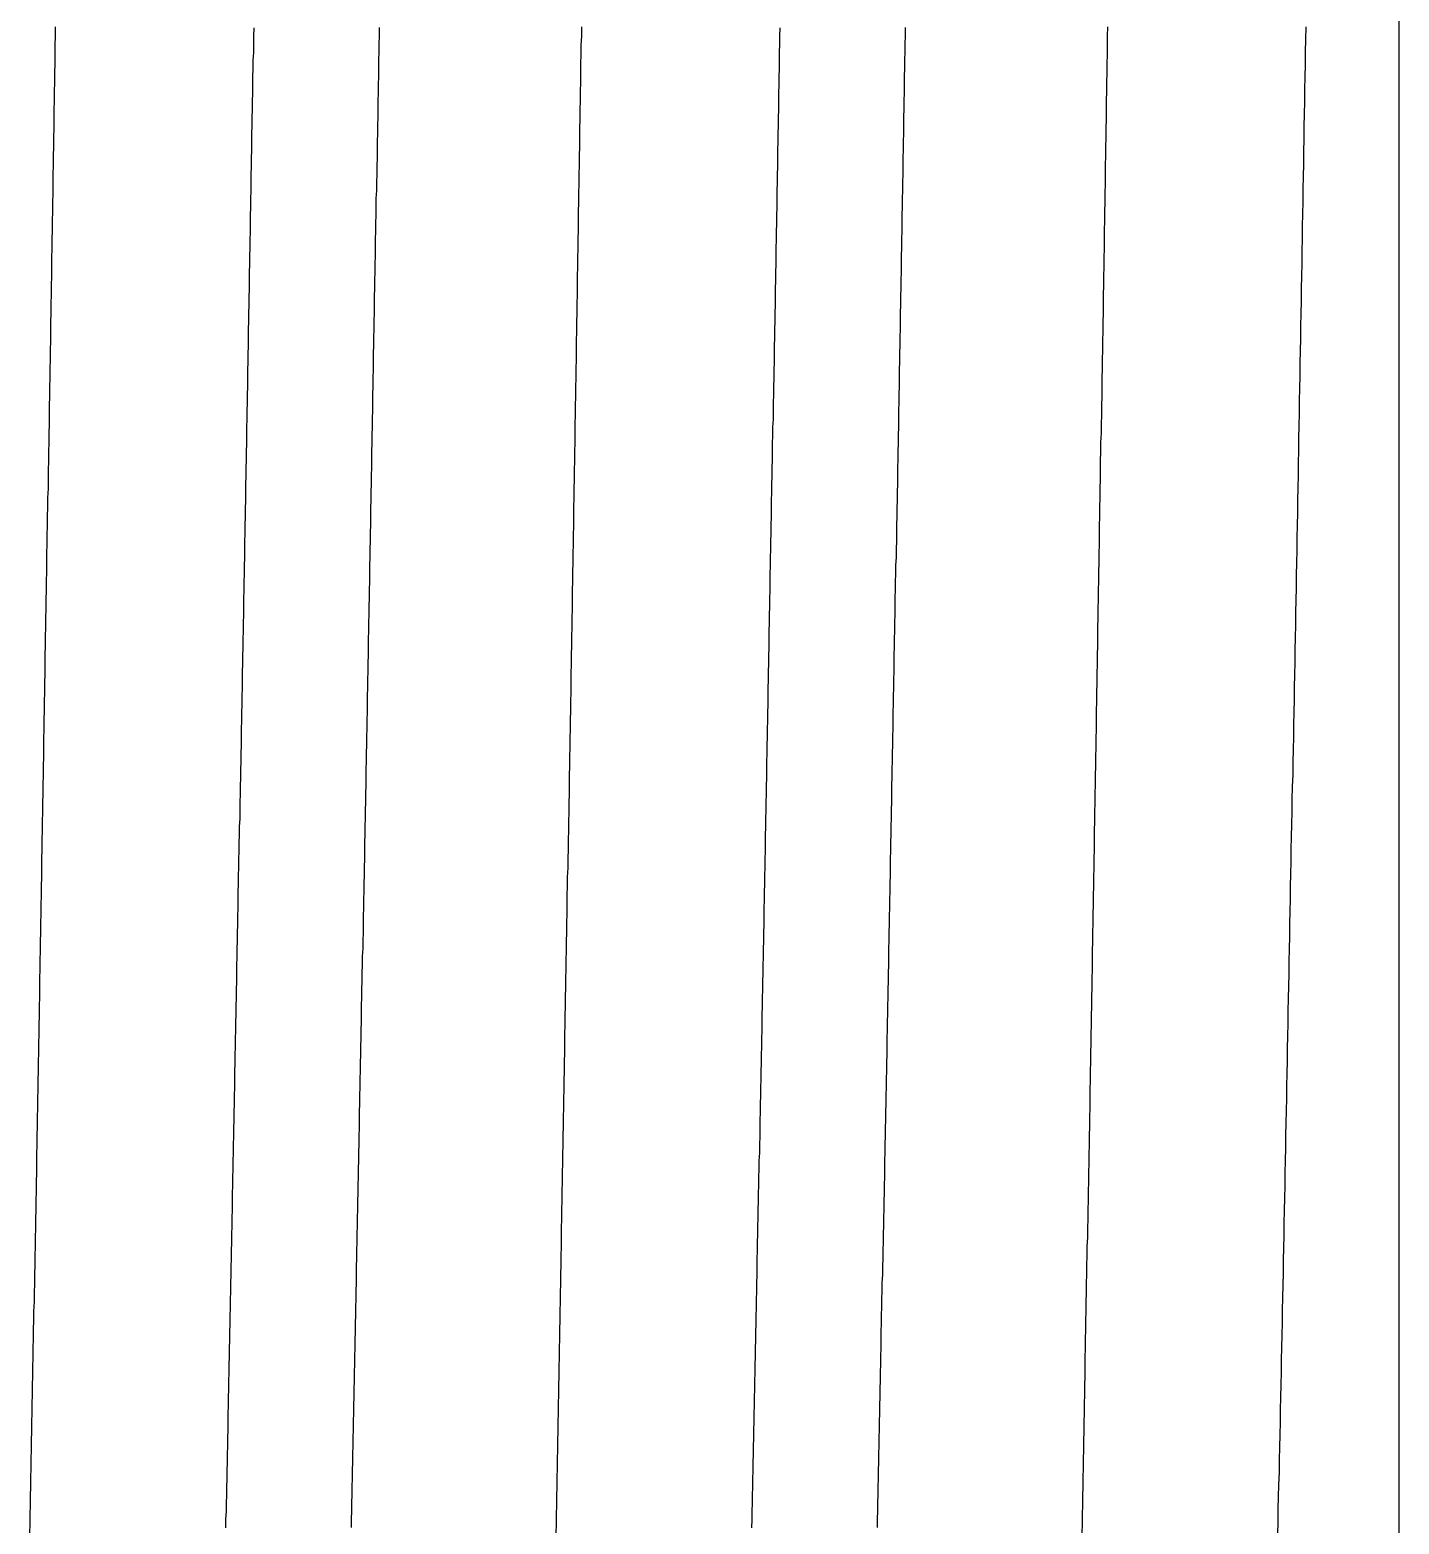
# Model space of a CAD drawing. Header units: millimetres. Extents: x 0 to 3800, y -67 to 2530.
# Drawn here: x 2302.864 to 2306.872, y 944.314 to 948.689 of the extents above; entities that cross this region are included whole.
import ezdxf

# ---------------------------------------------------------------- set-up
doc = ezdxf.new("R2010")
doc.units = ezdxf.units.MM
doc.layers.add('내부선 및 부속', color=4, linetype='Continuous')

msp = doc.modelspace()

# ---------------------------------------------------------------- linework, layer by layer
at = {"layer": '내부선 및 부속', "linetype": 'Continuous'}
msp.add_line((2306.8719, 935.792), (2306.8719, 972.4804), dxfattribs=at)
at = {"layer": '내부선 및 부속', "linetype": 'Continuous', "flags": 128}
for points in [[(2302.8644, 944.2875), (2302.8654, 944.3145), (2302.8654, 944.3425), (2302.8664, 944.3695), (2302.8664, 944.3965), (2302.8674, 944.4235), (2302.8674, 944.4505), (2302.8684, 944.4775), (2302.8684, 944.5045), (2302.8694, 944.5315), (2302.8694, 944.5585), (2302.8704, 944.5855), (2302.8704, 944.6125), (2302.8714, 944.6395), (2302.8714, 944.6665), (2302.8724, 944.6935), (2302.8724, 944.7205), (2302.8734, 944.7475), (2302.8734, 944.7745), (2302.8744, 944.8015), (2302.8744, 944.8295), (2302.8754, 944.8565), (2302.8754, 944.8835), (2302.8764, 944.9105), (2302.8764, 944.9375), (2302.8774, 944.9645), (2302.8774, 944.9915), (2302.8784, 945.0185), (2302.8784, 945.0455), (2302.8794, 945.0725), (2302.8794, 945.0995), (2302.8804, 945.1265), (2302.8804, 945.1535), (2302.8814, 945.1805), (2302.8814, 945.2075), (2302.8824, 945.2345), (2302.8824, 945.2615), (2302.8834, 945.2885), (2302.8834, 945.3155), (2302.8844, 945.3435), (2302.8844, 945.3705), (2302.8844, 945.3975), (2302.8854, 945.4245), (2302.8854, 945.4515), (2302.8864, 945.4785), (2302.8864, 945.5055), (2302.8874, 945.5325), (2302.8874, 945.5595), (2302.8884, 945.5865), (2302.8884, 945.6135), (2302.8894, 945.6405), (2302.8894, 945.6675), (2302.8904, 945.6945), (2302.8904, 945.7215), (2302.8914, 945.7485), (2302.8914, 945.7755), (2302.8924, 945.8025), (2302.8924, 945.8305), (2302.8924, 945.8305), (2302.8934, 945.8575), (2302.8934, 945.8845), (2302.8934, 945.9115), (2302.8944, 945.9385), (2302.8944, 945.9655), (2302.8954, 945.9925), (2302.8954, 946.0195), (2302.8964, 946.0465), (2302.8964, 946.0735), (2302.8974, 946.1005), (2302.8974, 946.1275), (2302.8984, 946.1545), (2302.8984, 946.1815), (2302.8994, 946.2085), (2302.8994, 946.2355), (2302.8994, 946.2625), (2302.9004, 946.2895), (2302.9004, 946.3175), (2302.9014, 946.3445), (2302.9014, 946.3715), (2302.9024, 946.3985), (2302.9024, 946.4255), (2302.9034, 946.4525), (2302.9034, 946.4795), (2302.9044, 946.5065), (2302.9044, 946.5335), (2302.9054, 946.5605), (2302.9054, 946.5875), (2302.9054, 946.6145), (2302.9064, 946.6415), (2302.9064, 946.6685), (2302.9074, 946.6955), (2302.9074, 946.7225), (2302.9084, 946.7495), (2302.9084, 946.7765), (2302.9094, 946.8045), (2302.9094, 946.8315), (2302.9094, 946.8585), (2302.9104, 946.8855), (2302.9104, 946.9125), (2302.9114, 946.9395), (2302.9114, 946.9665), (2302.9124, 946.9935), (2302.9124, 947.0205), (2302.9134, 947.0475), (2302.9134, 947.0745), (2302.9144, 947.1015), (2302.9144, 947.1285), (2302.9144, 947.1555), (2302.9154, 947.1825), (2302.9154, 947.2095), (2302.9164, 947.2365), (2302.9164, 947.2635), (2302.9174, 947.2915), (2302.9174, 947.3185), (2302.9184, 947.3455), (2302.9184, 947.3725), (2302.9184, 947.3995), (2302.9194, 947.4265), (2302.9194, 947.4535), (2302.9204, 947.4805), (2302.9204, 947.5075), (2302.9214, 947.5345), (2302.9214, 947.5615), (2302.9214, 947.5885), (2302.9224, 947.6155), (2302.9224, 947.6425), (2302.9234, 947.6695), (2302.9234, 947.6965), (2302.9244, 947.7235), (2302.9244, 947.7505), (2302.9254, 947.7785), (2302.9254, 947.8055), (2302.9254, 947.8325), (2302.9264, 947.8595), (2302.9264, 947.8865), (2302.9274, 947.9135), (2302.9274, 947.9405), (2302.9284, 947.9675), (2302.9284, 947.9945), (2302.9284, 948.0215), (2302.9294, 948.0485), (2302.9294, 948.0755), (2302.9304, 948.1025), (2302.9304, 948.1295), (2302.9314, 948.1565), (2302.9314, 948.1835), (2302.9324, 948.2105), (2302.9324, 948.2375), (2302.9324, 948.2655), (2302.9334, 948.2925), (2302.9334, 948.3195), (2302.9344, 948.3465), (2302.9344, 948.3735), (2302.9354, 948.4005), (2302.9354, 948.4275), (2302.9354, 948.4545), (2302.9364, 948.4815), (2302.9364, 948.5085), (2302.9374, 948.5355), (2302.9374, 948.5355), (2302.9374, 948.5625), (2302.9384, 948.5895), (2302.9384, 948.6165), (2302.9384, 948.6435), (2302.9394, 948.6705), (2302.9394, 948.6975)], [(2303.8864, 948.6955), (2303.8864, 948.6715), (2303.8854, 948.6475), (2303.8854, 948.6245), (2303.8844, 948.6005), (2303.8844, 948.5765), (2303.8844, 948.5525), (2303.8834, 948.5285), (2303.8834, 948.5045), (2303.8824, 948.4805), (2303.8824, 948.4575), (2303.8824, 948.4335), (2303.8814, 948.4095), (2303.8814, 948.3855), (2303.8804, 948.3615), (2303.8804, 948.3375), (2303.8804, 948.3135), (2303.8794, 948.2905), (2303.8794, 948.2665), (2303.8784, 948.2425), (2303.8784, 948.2185), (2303.8774, 948.1945), (2303.8774, 948.1705), (2303.8774, 948.1465), (2303.8764, 948.1225), (2303.8764, 948.0995), (2303.8754, 948.0755), (2303.8754, 948.0515), (2303.8754, 948.0275), (2303.8744, 948.0035), (2303.8744, 947.9795), (2303.8734, 947.9555), (2303.8734, 947.9325), (2303.8724, 947.9085), (2303.8724, 947.9085), (2303.8724, 947.8845), (2303.8724, 947.8605), (2303.8714, 947.8365), (2303.8714, 947.8125), (2303.8704, 947.7885), (2303.8704, 947.7655), (2303.8694, 947.7415), (2303.8694, 947.7175), (2303.8694, 947.6935), (2303.8684, 947.6695), (2303.8684, 947.6455), (2303.8674, 947.6215), (2303.8674, 947.5975), (2303.8674, 947.5745), (2303.8664, 947.5505), (2303.8664, 947.5265), (2303.8654, 947.5025), (2303.8654, 947.4785), (2303.8644, 947.4545), (2303.8644, 947.4305), (2303.8644, 947.4075), (2303.8634, 947.3835), (2303.8634, 947.3595), (2303.8624, 947.3355), (2303.8624, 947.3115), (2303.8614, 947.2875), (2303.8614, 947.2635), (2303.8614, 947.2405), (2303.8604, 947.2165), (2303.8604, 947.1925), (2303.8594, 947.1685), (2303.8594, 947.1445), (2303.8584, 947.1205), (2303.8584, 947.0965), (2303.8584, 947.0725), (2303.8574, 947.0495), (2303.8574, 947.0255), (2303.8564, 947.0015), (2303.8564, 946.9775), (2303.8554, 946.9535), (2303.8554, 946.9295), (2303.8544, 946.9055), (2303.8544, 946.8825), (2303.8544, 946.8585), (2303.8534, 946.8345), (2303.8534, 946.8105), (2303.8524, 946.7865), (2303.8524, 946.7625), (2303.8514, 946.7385), (2303.8514, 946.7145), (2303.8514, 946.6915), (2303.8504, 946.6675), (2303.8504, 946.6435), (2303.8494, 946.6195), (2303.8494, 946.5955), (2303.8484, 946.5715), (2303.8484, 946.5475), (2303.8474, 946.5245), (2303.8474, 946.5005), (2303.8474, 946.4765), (2303.8464, 946.4525), (2303.8464, 946.4285), (2303.8454, 946.4045), (2303.8454, 946.3805), (2303.8444, 946.3575), (2303.8444, 946.3335), (2303.8434, 946.3095), (2303.8434, 946.2855), (2303.8434, 946.2615), (2303.8424, 946.2375), (2303.8424, 946.2135), (2303.8414, 946.1895), (2303.8414, 946.1665), (2303.8404, 946.1425), (2303.8404, 946.1185), (2303.8394, 946.0945), (2303.8394, 946.0705), (2303.8394, 946.0465), (2303.8384, 946.0225), (2303.8384, 945.9995), (2303.8374, 945.9755), (2303.8374, 945.9515), (2303.8364, 945.9275), (2303.8364, 945.9035), (2303.8354, 945.8795), (2303.8354, 945.8555), (2303.8344, 945.8325), (2303.8344, 945.8085), (2303.8344, 945.7845), (2303.8334, 945.7605), (2303.8334, 945.7365), (2303.8324, 945.7125), (2303.8324, 945.6885), (2303.8314, 945.6645), (2303.8314, 945.6415), (2303.8304, 945.6175), (2303.8304, 945.5935), (2303.8294, 945.5695), (2303.8294, 945.5455), (2303.8284, 945.5215), (2303.8284, 945.5215), (2303.8284, 945.4975), (2303.8284, 945.4745), (2303.8274, 945.4505), (2303.8274, 945.4265), (2303.8264, 945.4025), (2303.8264, 945.3785), (2303.8254, 945.3545), (2303.8254, 945.3305), (2303.8244, 945.3075), (2303.8244, 945.2835), (2303.8234, 945.2595), (2303.8234, 945.2355), (2303.8224, 945.2115), (2303.8224, 945.1875), (2303.8214, 945.1635), (2303.8214, 945.1395), (2303.8204, 945.1165), (2303.8204, 945.0925), (2303.8194, 945.0685), (2303.8194, 945.0445), (2303.8194, 945.0205), (2303.8184, 944.9965), (2303.8184, 944.9725), (2303.8174, 944.9495), (2303.8174, 944.9255), (2303.8164, 944.9015), (2303.8164, 944.8775), (2303.8154, 944.8535), (2303.8154, 944.8295), (2303.8144, 944.8055), (2303.8144, 944.7825), (2303.8134, 944.7585), (2303.8134, 944.7345), (2303.8124, 944.7105), (2303.8124, 944.6865), (2303.8114, 944.6625), (2303.8114, 944.6385), (2303.8104, 944.6155), (2303.8104, 944.5915), (2303.8094, 944.5675), (2303.8094, 944.5435), (2303.8084, 944.5195), (2303.8084, 944.4955), (2303.8074, 944.4715), (2303.8074, 944.4475), (2303.8064, 944.4245), (2303.8064, 944.4005), (2303.8054, 944.3765), (2303.8054, 944.3525), (2303.8044, 944.3285), (2303.8044, 944.3045)], [(2304.4044, 944.2875), (2304.4054, 944.3145), (2304.4054, 944.3425), (2304.4064, 944.3695), (2304.4064, 944.3965), (2304.4074, 944.4235), (2304.4074, 944.4505), (2304.4084, 944.4775), (2304.4084, 944.5045), (2304.4094, 944.5315), (2304.4094, 944.5585), (2304.4104, 944.5855), (2304.4104, 944.6125), (2304.4114, 944.6395), (2304.4114, 944.6665), (2304.4124, 944.6935), (2304.4124, 944.7205), (2304.4134, 944.7475), (2304.4134, 944.7745), (2304.4144, 944.8015), (2304.4144, 944.8295), (2304.4154, 944.8565), (2304.4154, 944.8835), (2304.4164, 944.9105), (2304.4164, 944.9375), (2304.4174, 944.9645), (2304.4174, 944.9915), (2304.4184, 945.0185), (2304.4184, 945.0455), (2304.4194, 945.0725), (2304.4194, 945.0995), (2304.4204, 945.1265), (2304.4204, 945.1535), (2304.4204, 945.1805), (2304.4214, 945.2075), (2304.4214, 945.2345), (2304.4224, 945.2615), (2304.4224, 945.2885), (2304.4234, 945.3165), (2304.4234, 945.3435), (2304.4244, 945.3705), (2304.4244, 945.3975), (2304.4254, 945.4245), (2304.4254, 945.4515), (2304.4264, 945.4785), (2304.4264, 945.5055), (2304.4274, 945.5325), (2304.4274, 945.5595), (2304.4284, 945.5865), (2304.4284, 945.6135), (2304.4294, 945.6405), (2304.4294, 945.6675), (2304.4304, 945.6945), (2304.4304, 945.7215), (2304.4304, 945.7485), (2304.4314, 945.7755), (2304.4314, 945.8025), (2304.4324, 945.8305), (2304.4324, 945.8305), (2304.4324, 945.8575), (2304.4334, 945.8845), (2304.4334, 945.9115), (2304.4344, 945.9385), (2304.4344, 945.9655), (2304.4354, 945.9925), (2304.4354, 946.0195), (2304.4364, 946.0465), (2304.4364, 946.0735), (2304.4374, 946.1005), (2304.4374, 946.1275), (2304.4374, 946.1545), (2304.4384, 946.1815), (2304.4384, 946.2085), (2304.4394, 946.2355), (2304.4394, 946.2625), (2304.4404, 946.2895), (2304.4404, 946.3175), (2304.4414, 946.3445), (2304.4414, 946.3715), (2304.4424, 946.3985), (2304.4424, 946.4255), (2304.4434, 946.4525), (2304.4434, 946.4795), (2304.4434, 946.5065), (2304.4444, 946.5335), (2304.4444, 946.5605), (2304.4454, 946.5875), (2304.4454, 946.6145), (2304.4464, 946.6415), (2304.4464, 946.6685), (2304.4474, 946.6955), (2304.4474, 946.7225), (2304.4484, 946.7495), (2304.4484, 946.7765), (2304.4484, 946.8045), (2304.4494, 946.8315), (2304.4494, 946.8585), (2304.4504, 946.8855), (2304.4504, 946.9125), (2304.4514, 946.9395), (2304.4514, 946.9665), (2304.4524, 946.9935), (2304.4524, 947.0205), (2304.4524, 947.0475), (2304.4534, 947.0745), (2304.4534, 947.1015), (2304.4544, 947.1285), (2304.4544, 947.1555), (2304.4554, 947.1825), (2304.4554, 947.2095), (2304.4564, 947.2365), (2304.4564, 947.2635), (2304.4564, 947.2915), (2304.4574, 947.3185), (2304.4574, 947.3455), (2304.4584, 947.3725), (2304.4584, 947.3995), (2304.4594, 947.4265), (2304.4594, 947.4535), (2304.4604, 947.4805), (2304.4604, 947.5075), (2304.4604, 947.5345), (2304.4614, 947.5615), (2304.4614, 947.5885), (2304.4624, 947.6155), (2304.4624, 947.6425), (2304.4634, 947.6695), (2304.4634, 947.6965), (2304.4644, 947.7235), (2304.4644, 947.7505), (2304.4644, 947.7785), (2304.4654, 947.8055), (2304.4654, 947.8325), (2304.4664, 947.8595), (2304.4664, 947.8865), (2304.4674, 947.9135), (2304.4674, 947.9405), (2304.4674, 947.9675), (2304.4684, 947.9945), (2304.4684, 948.0215), (2304.4694, 948.0485), (2304.4694, 948.0755), (2304.4704, 948.1025), (2304.4704, 948.1295), (2304.4704, 948.1565), (2304.4714, 948.1835), (2304.4714, 948.2105), (2304.4724, 948.2375), (2304.4724, 948.2655), (2304.4734, 948.2925), (2304.4734, 948.3195), (2304.4744, 948.3465), (2304.4744, 948.3735), (2304.4744, 948.4005), (2304.4754, 948.4275), (2304.4754, 948.4545), (2304.4764, 948.4815), (2304.4764, 948.5085), (2304.4774, 948.5355), (2304.4774, 948.5355), (2304.4774, 948.5625), (2304.4774, 948.5895), (2304.4784, 948.6165), (2304.4784, 948.6435), (2304.4794, 948.6705), (2304.4794, 948.6975)], [(2305.4264, 948.6955), (2305.4264, 948.6715), (2305.4254, 948.6475), (2305.4254, 948.6245), (2305.4244, 948.6005), (2305.4244, 948.5765), (2305.4234, 948.5525), (2305.4234, 948.5285), (2305.4234, 948.5045), (2305.4224, 948.4805), (2305.4224, 948.4575), (2305.4214, 948.4335), (2305.4214, 948.4095), (2305.4214, 948.3855), (2305.4204, 948.3615), (2305.4204, 948.3375), (2305.4194, 948.3135), (2305.4194, 948.2905), (2305.4194, 948.2665), (2305.4184, 948.2425), (2305.4184, 948.2185), (2305.4174, 948.1945), (2305.4174, 948.1705), (2305.4164, 948.1465), (2305.4164, 948.1225), (2305.4164, 948.0995), (2305.4154, 948.0755), (2305.4154, 948.0515), (2305.4144, 948.0275), (2305.4144, 948.0035), (2305.4144, 947.9795), (2305.4134, 947.9555), (2305.4134, 947.9325), (2305.4124, 947.9085), (2305.4124, 947.9085), (2305.4124, 947.8845), (2305.4114, 947.8605), (2305.4114, 947.8365), (2305.4114, 947.8125), (2305.4104, 947.7885), (2305.4104, 947.7655), (2305.4094, 947.7415), (2305.4094, 947.7175), (2305.4084, 947.6935), (2305.4084, 947.6695), (2305.4084, 947.6455), (2305.4074, 947.6215), (2305.4074, 947.5975), (2305.4064, 947.5745), (2305.4064, 947.5505), (2305.4064, 947.5265), (2305.4054, 947.5025), (2305.4054, 947.4785), (2305.4044, 947.4545), (2305.4044, 947.4305), (2305.4034, 947.4075), (2305.4034, 947.3835), (2305.4034, 947.3595), (2305.4024, 947.3355), (2305.4024, 947.3115), (2305.4014, 947.2875), (2305.4014, 947.2635), (2305.4004, 947.2395), (2305.4004, 947.2165), (2305.4004, 947.1925), (2305.3994, 947.1685), (2305.3994, 947.1445), (2305.3984, 947.1205), (2305.3984, 947.0965), (2305.3974, 947.0725), (2305.3974, 947.0495), (2305.3964, 947.0255), (2305.3964, 947.0015), (2305.3964, 946.9775), (2305.3954, 946.9535), (2305.3954, 946.9295), (2305.3944, 946.9055), (2305.3944, 946.8825), (2305.3934, 946.8585), (2305.3934, 946.8345), (2305.3934, 946.8105), (2305.3924, 946.7865), (2305.3924, 946.7625), (2305.3914, 946.7385), (2305.3914, 946.7145), (2305.3904, 946.6915), (2305.3904, 946.6675), (2305.3904, 946.6435), (2305.3894, 946.6195), (2305.3894, 946.5955), (2305.3884, 946.5715), (2305.3884, 946.5475), (2305.3874, 946.5245), (2305.3874, 946.5005), (2305.3864, 946.4765), (2305.3864, 946.4525), (2305.3864, 946.4285), (2305.3854, 946.4045), (2305.3854, 946.3805), (2305.3844, 946.3575), (2305.3844, 946.3335), (2305.3834, 946.3095), (2305.3834, 946.2855), (2305.3824, 946.2615), (2305.3824, 946.2375), (2305.3824, 946.2135), (2305.3814, 946.1895), (2305.3814, 946.1665), (2305.3804, 946.1425), (2305.3804, 946.1185), (2305.3794, 946.0945), (2305.3794, 946.0705), (2305.3784, 946.0465), (2305.3784, 946.0225), (2305.3774, 945.9995), (2305.3774, 945.9755), (2305.3774, 945.9515), (2305.3764, 945.9275), (2305.3764, 945.9035), (2305.3754, 945.8795), (2305.3754, 945.8555), (2305.3744, 945.8325), (2305.3744, 945.8085), (2305.3734, 945.7845), (2305.3734, 945.7605), (2305.3724, 945.7365), (2305.3724, 945.7125), (2305.3724, 945.6885), (2305.3714, 945.6645), (2305.3714, 945.6415), (2305.3704, 945.6175), (2305.3704, 945.5935), (2305.3694, 945.5695), (2305.3694, 945.5455), (2305.3684, 945.5215), (2305.3684, 945.5215), (2305.3684, 945.4975), (2305.3674, 945.4745), (2305.3674, 945.4505), (2305.3664, 945.4265), (2305.3664, 945.4025), (2305.3654, 945.3785), (2305.3654, 945.3545), (2305.3654, 945.3305), (2305.3644, 945.3075), (2305.3644, 945.2835), (2305.3634, 945.2595), (2305.3634, 945.2355), (2305.3624, 945.2115), (2305.3624, 945.1875), (2305.3614, 945.1635), (2305.3614, 945.1395), (2305.3604, 945.1165), (2305.3604, 945.0925), (2305.3594, 945.0685), (2305.3594, 945.0445), (2305.3584, 945.0205), (2305.3584, 944.9965), (2305.3574, 944.9725), (2305.3574, 944.9495), (2305.3564, 944.9255), (2305.3564, 944.9015), (2305.3554, 944.8775), (2305.3554, 944.8535), (2305.3554, 944.8295), (2305.3544, 944.8055), (2305.3544, 944.7825), (2305.3534, 944.7585), (2305.3534, 944.7345), (2305.3524, 944.7105), (2305.3524, 944.6865), (2305.3514, 944.6625), (2305.3514, 944.6385), (2305.3504, 944.6145), (2305.3504, 944.5915), (2305.3494, 944.5675), (2305.3494, 944.5435), (2305.3484, 944.5195), (2305.3484, 944.4955), (2305.3474, 944.4715), (2305.3474, 944.4475), (2305.3464, 944.4245), (2305.3464, 944.4005), (2305.3454, 944.3765), (2305.3454, 944.3525), (2305.3444, 944.3285), (2305.3444, 944.3045)], [(2305.9444, 944.2875), (2305.9454, 944.3145), (2305.9454, 944.3425), (2305.9464, 944.3695), (2305.9464, 944.3965), (2305.9474, 944.4235), (2305.9474, 944.4505), (2305.9484, 944.4775), (2305.9484, 944.5045), (2305.9494, 944.5315), (2305.9494, 944.5585), (2305.9504, 944.5855), (2305.9504, 944.6125), (2305.9514, 944.6395), (2305.9514, 944.6665), (2305.9524, 944.6935), (2305.9524, 944.7205), (2305.9534, 944.7475), (2305.9534, 944.7745), (2305.9534, 944.8015), (2305.9544, 944.8295), (2305.9544, 944.8565), (2305.9554, 944.8835), (2305.9554, 944.9105), (2305.9564, 944.9375), (2305.9564, 944.9645), (2305.9574, 944.9915), (2305.9574, 945.0185), (2305.9584, 945.0455), (2305.9584, 945.0725), (2305.9594, 945.0995), (2305.9594, 945.1265), (2305.9604, 945.1535), (2305.9604, 945.1805), (2305.9614, 945.2075), (2305.9614, 945.2345), (2305.9624, 945.2615), (2305.9624, 945.2885), (2305.9634, 945.3165), (2305.9634, 945.3435), (2305.9644, 945.3705), (2305.9644, 945.3975), (2305.9654, 945.4245), (2305.9654, 945.4515), (2305.9664, 945.4785), (2305.9664, 945.5055), (2305.9674, 945.5325), (2305.9674, 945.5595), (2305.9674, 945.5865), (2305.9684, 945.6135), (2305.9684, 945.6405), (2305.9694, 945.6675), (2305.9694, 945.6945), (2305.9704, 945.7215), (2305.9704, 945.7485), (2305.9714, 945.7755), (2305.9714, 945.8025), (2305.9724, 945.8305), (2305.9724, 945.8305), (2305.9724, 945.8575), (2305.9734, 945.8845), (2305.9734, 945.9115), (2305.9744, 945.9385), (2305.9744, 945.9655), (2305.9744, 945.9925), (2305.9754, 946.0195), (2305.9754, 946.0465), (2305.9764, 946.0735), (2305.9764, 946.1005), (2305.9774, 946.1275), (2305.9774, 946.1545), (2305.9784, 946.1815), (2305.9784, 946.2085), (2305.9794, 946.2355), (2305.9794, 946.2625), (2305.9804, 946.2895), (2305.9804, 946.3175), (2305.9804, 946.3445), (2305.9814, 946.3715), (2305.9814, 946.3985), (2305.9824, 946.4255), (2305.9824, 946.4525), (2305.9834, 946.4795), (2305.9834, 946.5065), (2305.9844, 946.5335), (2305.9844, 946.5605), (2305.9854, 946.5875), (2305.9854, 946.6145), (2305.9864, 946.6415), (2305.9864, 946.6685), (2305.9864, 946.6955), (2305.9874, 946.7225), (2305.9874, 946.7495), (2305.9884, 946.7765), (2305.9884, 946.8045), (2305.9894, 946.8315), (2305.9894, 946.8585), (2305.9904, 946.8855), (2305.9904, 946.9125), (2305.9904, 946.9395), (2305.9914, 946.9665), (2305.9914, 946.9935), (2305.9924, 947.0205), (2305.9924, 947.0475), (2305.9934, 947.0745), (2305.9934, 947.1015), (2305.9944, 947.1285), (2305.9944, 947.1555), (2305.9954, 947.1825), (2305.9954, 947.2095), (2305.9954, 947.2365), (2305.9964, 947.2635), (2305.9964, 947.2915), (2305.9974, 947.3185), (2305.9974, 947.3455), (2305.9984, 947.3725), (2305.9984, 947.3995), (2305.9984, 947.4265), (2305.9994, 947.4535), (2305.9994, 947.4805), (2306.0004, 947.5075), (2306.0004, 947.5345), (2306.0014, 947.5615), (2306.0014, 947.5885), (2306.0024, 947.6155), (2306.0024, 947.6425), (2306.0024, 947.6695), (2306.0034, 947.6965), (2306.0034, 947.7235), (2306.0044, 947.7505), (2306.0044, 947.7785), (2306.0054, 947.8055), (2306.0054, 947.8325), (2306.0064, 947.8595), (2306.0064, 947.8865), (2306.0064, 947.9135), (2306.0074, 947.9405), (2306.0074, 947.9675), (2306.0084, 947.9945), (2306.0084, 948.0215), (2306.0094, 948.0485), (2306.0094, 948.0755), (2306.0094, 948.1025), (2306.0104, 948.1295), (2306.0104, 948.1565), (2306.0114, 948.1835), (2306.0114, 948.2105), (2306.0124, 948.2375), (2306.0124, 948.2655), (2306.0124, 948.2925), (2306.0134, 948.3195), (2306.0134, 948.3465), (2306.0144, 948.3735), (2306.0144, 948.4005), (2306.0154, 948.4275), (2306.0154, 948.4545), (2306.0154, 948.4815), (2306.0164, 948.5085), (2306.0164, 948.5355), (2306.0164, 948.5355), (2306.0174, 948.5625), (2306.0174, 948.5895), (2306.0184, 948.6165), (2306.0184, 948.6435), (2306.0184, 948.6705), (2306.0194, 948.6975)], [(2306.5994, 948.6975), (2306.5984, 948.6605), (2306.5974, 948.6245), (2306.5974, 948.5875), (2306.5964, 948.5515), (2306.5954, 948.5145), (2306.5954, 948.4785), (2306.5944, 948.4415), (2306.5934, 948.4055), (2306.5934, 948.3685), (2306.5924, 948.3325), (2306.5924, 948.2955), (2306.5914, 948.2595), (2306.5904, 948.2225), (2306.5904, 948.1865), (2306.5894, 948.1495), (2306.5884, 948.1135), (2306.5884, 948.0775), (2306.5874, 948.0405), (2306.5874, 948.0045), (2306.5864, 947.9675), (2306.5854, 947.9315), (2306.5854, 947.8945), (2306.5844, 947.8585), (2306.5834, 947.8215), (2306.5834, 947.7855), (2306.5824, 947.7485), (2306.5814, 947.7125), (2306.5814, 947.6755), (2306.5804, 947.6395), (2306.5794, 947.6025), (2306.5794, 947.5665), (2306.5784, 947.5295), (2306.5774, 947.4935), (2306.5774, 947.4575), (2306.5764, 947.4205), (2306.5764, 947.3845), (2306.5754, 947.3475), (2306.5744, 947.3115), (2306.5744, 947.2745), (2306.5734, 947.2385), (2306.5724, 947.2015), (2306.5724, 947.1655), (2306.5714, 947.1285), (2306.5704, 947.0925), (2306.5704, 947.0555), (2306.5694, 947.0195), (2306.5684, 946.9825), (2306.5684, 946.9465), (2306.5674, 946.9095), (2306.5664, 946.8735), (2306.5664, 946.8375), (2306.5654, 946.8005), (2306.5644, 946.7645), (2306.5644, 946.7275), (2306.5634, 946.6915), (2306.5624, 946.6545), (2306.5624, 946.6185), (2306.5614, 946.5815), (2306.5604, 946.5455), (2306.5604, 946.5085), (2306.5594, 946.4725), (2306.5584, 946.4355), (2306.5584, 946.3995), (2306.5574, 946.3625), (2306.5564, 946.3265), (2306.5554, 946.2895), (2306.5554, 946.2895), (2306.5554, 946.2535), (2306.5544, 946.2165), (2306.5534, 946.1805), (2306.5534, 946.1445), (2306.5524, 946.1075), (2306.5514, 946.0715), (2306.5514, 946.0345), (2306.5504, 945.9985), (2306.5494, 945.9615), (2306.5494, 945.9255), (2306.5484, 945.8885), (2306.5474, 945.8525), (2306.5464, 945.8155), (2306.5464, 945.7795), (2306.5454, 945.7425), (2306.5444, 945.7065), (2306.5444, 945.6695), (2306.5434, 945.6335), (2306.5424, 945.5965), (2306.5424, 945.5605), (2306.5414, 945.5245), (2306.5404, 945.4875), (2306.5394, 945.4515), (2306.5394, 945.4145), (2306.5384, 945.3785), (2306.5374, 945.3415), (2306.5374, 945.3055), (2306.5364, 945.2685), (2306.5354, 945.2325), (2306.5344, 945.1955), (2306.5344, 945.1595), (2306.5334, 945.1225), (2306.5324, 945.0865), (2306.5324, 945.0495), (2306.5314, 945.0135), (2306.5304, 944.9775), (2306.5294, 944.9405), (2306.5294, 944.9045), (2306.5284, 944.8675), (2306.5274, 944.8315), (2306.5264, 944.7945), (2306.5264, 944.7585), (2306.5254, 944.7215), (2306.5244, 944.6855), (2306.5234, 944.6485), (2306.5234, 944.6125), (2306.5224, 944.5755), (2306.5214, 944.5395), (2306.5204, 944.5025), (2306.5204, 944.4665), (2306.5194, 944.4295), (2306.5184, 944.3935), (2306.5174, 944.3575), (2306.5174, 944.3205), (2306.5164, 944.2845)], [(2303.5194, 948.6945), (2303.5184, 948.6705), (2303.5184, 948.6465), (2303.5184, 948.6225), (2303.5174, 948.5985), (2303.5174, 948.5755), (2303.5164, 948.5515), (2303.5164, 948.5275), (2303.5164, 948.5035), (2303.5154, 948.4795), (2303.5154, 948.4555), (2303.5144, 948.4315), (2303.5144, 948.4085), (2303.5134, 948.3845), (2303.5134, 948.3605), (2303.5134, 948.3365), (2303.5124, 948.3125), (2303.5124, 948.2885), (2303.5114, 948.2645), (2303.5114, 948.2415), (2303.5114, 948.2175), (2303.5104, 948.1935), (2303.5104, 948.1695), (2303.5094, 948.1455), (2303.5094, 948.1215), (2303.5094, 948.0975), (2303.5084, 948.0735), (2303.5084, 948.0505), (2303.5074, 948.0265), (2303.5074, 948.0025), (2303.5064, 947.9785), (2303.5064, 947.9545), (2303.5064, 947.9305), (2303.5064, 947.9305), (2303.5054, 947.9065), (2303.5054, 947.8835), (2303.5044, 947.8595), (2303.5044, 947.8355), (2303.5034, 947.8115), (2303.5034, 947.7875), (2303.5034, 947.7635), (2303.5024, 947.7395), (2303.5024, 947.7165), (2303.5014, 947.6925), (2303.5014, 947.6685), (2303.5014, 947.6445), (2303.5004, 947.6205), (2303.5004, 947.5965), (2303.4994, 947.5725), (2303.4994, 947.5485), (2303.4984, 947.5255), (2303.4984, 947.5015), (2303.4984, 947.4775), (2303.4974, 947.4535), (2303.4974, 947.4295), (2303.4964, 947.4055), (2303.4964, 947.3815), (2303.4954, 947.3585), (2303.4954, 947.3345), (2303.4954, 947.3105), (2303.4944, 947.2865), (2303.4944, 947.2625), (2303.4934, 947.2385), (2303.4934, 947.2145), (2303.4924, 947.1905), (2303.4924, 947.1675), (2303.4924, 947.1435), (2303.4914, 947.1195), (2303.4914, 947.0955), (2303.4904, 947.0715), (2303.4904, 947.0475), (2303.4894, 947.0235), (2303.4894, 947.0005), (2303.4894, 946.9765), (2303.4884, 946.9525), (2303.4884, 946.9285), (2303.4874, 946.9045), (2303.4874, 946.8805), (2303.4864, 946.8565), (2303.4864, 946.8335), (2303.4854, 946.8095), (2303.4854, 946.7855), (2303.4854, 946.7615), (2303.4844, 946.7375), (2303.4844, 946.7135), (2303.4834, 946.6895), (2303.4834, 946.6655), (2303.4824, 946.6425), (2303.4824, 946.6185), (2303.4824, 946.5945), (2303.4814, 946.5705), (2303.4814, 946.5465), (2303.4804, 946.5225), (2303.4804, 946.4985), (2303.4794, 946.4755), (2303.4794, 946.4515), (2303.4784, 946.4275), (2303.4784, 946.4035), (2303.4784, 946.3795), (2303.4774, 946.3555), (2303.4774, 946.3315), (2303.4764, 946.3085), (2303.4764, 946.2845), (2303.4754, 946.2605), (2303.4754, 946.2365), (2303.4744, 946.2125), (2303.4744, 946.1885), (2303.4734, 946.1645), (2303.4734, 946.1405), (2303.4734, 946.1175), (2303.4724, 946.0935), (2303.4724, 946.0695), (2303.4714, 946.0455), (2303.4714, 946.0215), (2303.4704, 945.9975), (2303.4704, 945.9735), (2303.4694, 945.9505), (2303.4694, 945.9265), (2303.4694, 945.9025), (2303.4684, 945.8785), (2303.4684, 945.8545), (2303.4674, 945.8305), (2303.4674, 945.8065), (2303.4664, 945.7835), (2303.4664, 945.7595), (2303.4654, 945.7355), (2303.4654, 945.7115), (2303.4644, 945.6875), (2303.4644, 945.6635), (2303.4634, 945.6395), (2303.4634, 945.6155), (2303.4634, 945.5925), (2303.4624, 945.5685), (2303.4624, 945.5445), (2303.4624, 945.5445), (2303.4614, 945.5205), (2303.4614, 945.4965), (2303.4604, 945.4725), (2303.4604, 945.4485), (2303.4594, 945.4255), (2303.4594, 945.4015), (2303.4584, 945.3775), (2303.4584, 945.3535), (2303.4574, 945.3295), (2303.4574, 945.3055), (2303.4564, 945.2815), (2303.4564, 945.2585), (2303.4564, 945.2345), (2303.4554, 945.2105), (2303.4554, 945.1865), (2303.4544, 945.1625), (2303.4544, 945.1385), (2303.4534, 945.1145), (2303.4534, 945.0905), (2303.4524, 945.0675), (2303.4524, 945.0435), (2303.4514, 945.0195), (2303.4514, 944.9955), (2303.4504, 944.9715), (2303.4504, 944.9475), (2303.4494, 944.9235), (2303.4494, 944.9005), (2303.4484, 944.8765), (2303.4484, 944.8525), (2303.4474, 944.8285), (2303.4474, 944.8045), (2303.4464, 944.7805), (2303.4464, 944.7565), (2303.4454, 944.7335), (2303.4454, 944.7095), (2303.4444, 944.6855), (2303.4444, 944.6615), (2303.4434, 944.6375), (2303.4434, 944.6135), (2303.4434, 944.5895), (2303.4424, 944.5665), (2303.4424, 944.5425), (2303.4414, 944.5185), (2303.4414, 944.4945), (2303.4404, 944.4705), (2303.4404, 944.4465), (2303.4394, 944.4225), (2303.4394, 944.3985), (2303.4384, 944.3755), (2303.4384, 944.3515), (2303.4374, 944.3275), (2303.4374, 944.3035)], [(2305.0594, 948.6945), (2305.0584, 948.6705), (2305.0584, 948.6465), (2305.0574, 948.6225), (2305.0574, 948.5985), (2305.0574, 948.5755), (2305.0564, 948.5515), (2305.0564, 948.5275), (2305.0554, 948.5035), (2305.0554, 948.4795), (2305.0554, 948.4555), (2305.0544, 948.4315), (2305.0544, 948.4085), (2305.0534, 948.3845), (2305.0534, 948.3605), (2305.0524, 948.3365), (2305.0524, 948.3125), (2305.0524, 948.2885), (2305.0514, 948.2645), (2305.0514, 948.2415), (2305.0504, 948.2175), (2305.0504, 948.1935), (2305.0504, 948.1695), (2305.0494, 948.1455), (2305.0494, 948.1215), (2305.0484, 948.0975), (2305.0484, 948.0735), (2305.0474, 948.0505), (2305.0474, 948.0265), (2305.0474, 948.0025), (2305.0464, 947.9785), (2305.0464, 947.9545), (2305.0454, 947.9305), (2305.0454, 947.9305), (2305.0454, 947.9065), (2305.0454, 947.8835), (2305.0444, 947.8595), (2305.0444, 947.8355), (2305.0434, 947.8115), (2305.0434, 947.7875), (2305.0424, 947.7635), (2305.0424, 947.7395), (2305.0424, 947.7165), (2305.0414, 947.6925), (2305.0414, 947.6685), (2305.0404, 947.6445), (2305.0404, 947.6205), (2305.0394, 947.5965), (2305.0394, 947.5725), (2305.0394, 947.5485), (2305.0384, 947.5255), (2305.0384, 947.5015), (2305.0374, 947.4775), (2305.0374, 947.4535), (2305.0374, 947.4295), (2305.0364, 947.4055), (2305.0364, 947.3815), (2305.0354, 947.3585), (2305.0354, 947.3345), (2305.0344, 947.3105), (2305.0344, 947.2865), (2305.0344, 947.2625), (2305.0334, 947.2385), (2305.0334, 947.2145), (2305.0324, 947.1905), (2305.0324, 947.1675), (2305.0314, 947.1435), (2305.0314, 947.1195), (2305.0304, 947.0955), (2305.0304, 947.0715), (2305.0304, 947.0475), (2305.0294, 947.0235), (2305.0294, 947.0005), (2305.0284, 946.9765), (2305.0284, 946.9525), (2305.0274, 946.9285), (2305.0274, 946.9045), (2305.0274, 946.8805), (2305.0264, 946.8565), (2305.0264, 946.8335), (2305.0254, 946.8095), (2305.0254, 946.7855), (2305.0244, 946.7615), (2305.0244, 946.7375), (2305.0244, 946.7135), (2305.0234, 946.6895), (2305.0234, 946.6655), (2305.0224, 946.6425), (2305.0224, 946.6185), (2305.0214, 946.5945), (2305.0214, 946.5705), (2305.0204, 946.5465), (2305.0204, 946.5225), (2305.0204, 946.4985), (2305.0194, 946.4755), (2305.0194, 946.4515), (2305.0184, 946.4275), (2305.0184, 946.4035), (2305.0174, 946.3795), (2305.0174, 946.3555), (2305.0164, 946.3315), (2305.0164, 946.3085), (2305.0164, 946.2845), (2305.0154, 946.2605), (2305.0154, 946.2365), (2305.0144, 946.2125), (2305.0144, 946.1885), (2305.0134, 946.1645), (2305.0134, 946.1405), (2305.0124, 946.1175), (2305.0124, 946.0935), (2305.0124, 946.0695), (2305.0114, 946.0455), (2305.0114, 946.0215), (2305.0104, 945.9975), (2305.0104, 945.9735), (2305.0094, 945.9505), (2305.0094, 945.9265), (2305.0084, 945.9025), (2305.0084, 945.8785), (2305.0074, 945.8545), (2305.0074, 945.8305), (2305.0064, 945.8065), (2305.0064, 945.7835), (2305.0064, 945.7595), (2305.0054, 945.7355), (2305.0054, 945.7115), (2305.0044, 945.6875), (2305.0044, 945.6635), (2305.0034, 945.6395), (2305.0034, 945.6155), (2305.0024, 945.5925), (2305.0024, 945.5685), (2305.0014, 945.5445), (2305.0014, 945.5445), (2305.0014, 945.5205), (2305.0004, 945.4965), (2305.0004, 945.4725), (2305.0004, 945.4485), (2304.9994, 945.4255), (2304.9994, 945.4015), (2304.9984, 945.3775), (2304.9984, 945.3535), (2304.9974, 945.3295), (2304.9974, 945.3055), (2304.9964, 945.2815), (2304.9964, 945.2585), (2304.9954, 945.2345), (2304.9954, 945.2105), (2304.9944, 945.1865), (2304.9944, 945.1625), (2304.9934, 945.1385), (2304.9934, 945.1145), (2304.9924, 945.0905), (2304.9924, 945.0675), (2304.9924, 945.0435), (2304.9914, 945.0195), (2304.9914, 944.9955), (2304.9904, 944.9715), (2304.9904, 944.9475), (2304.9894, 944.9235), (2304.9894, 944.9005), (2304.9884, 944.8765), (2304.9884, 944.8525), (2304.9874, 944.8285), (2304.9874, 944.8045), (2304.9864, 944.7805), (2304.9864, 944.7565), (2304.9854, 944.7335), (2304.9854, 944.7095), (2304.9844, 944.6855), (2304.9844, 944.6615), (2304.9834, 944.6375), (2304.9834, 944.6135), (2304.9824, 944.5895), (2304.9824, 944.5655), (2304.9814, 944.5425), (2304.9814, 944.5185), (2304.9804, 944.4945), (2304.9804, 944.4705), (2304.9794, 944.4465), (2304.9794, 944.4225), (2304.9784, 944.3985), (2304.9784, 944.3755), (2304.9774, 944.3515), (2304.9774, 944.3275), (2304.9764, 944.3035)]]:
    msp.add_lwpolyline(points, dxfattribs=at)

doc.saveas('drawing.dxf')
